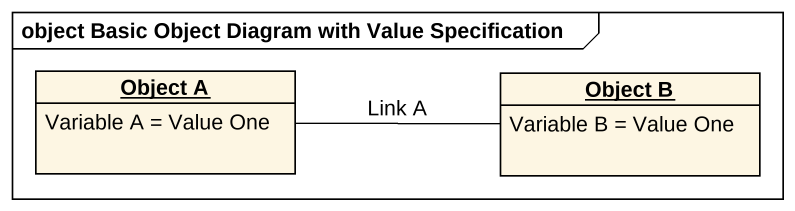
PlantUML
@startuml
mainframe object Basic Object Diagram with Value Specification
hide circle
hide empty members
object "Object A" as Object_A {
  Variable A = Value One
}
object "Object B" as Object_B {
  Variable B = Value One
}
Object_A -right- Object_B : Link A
@enduml
